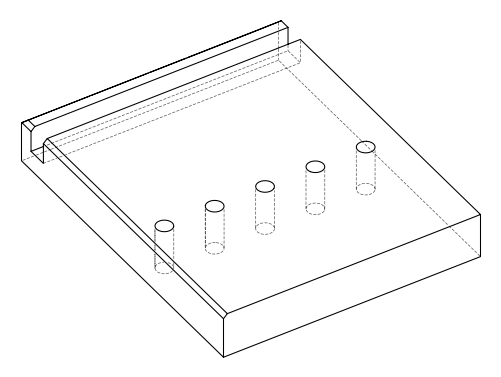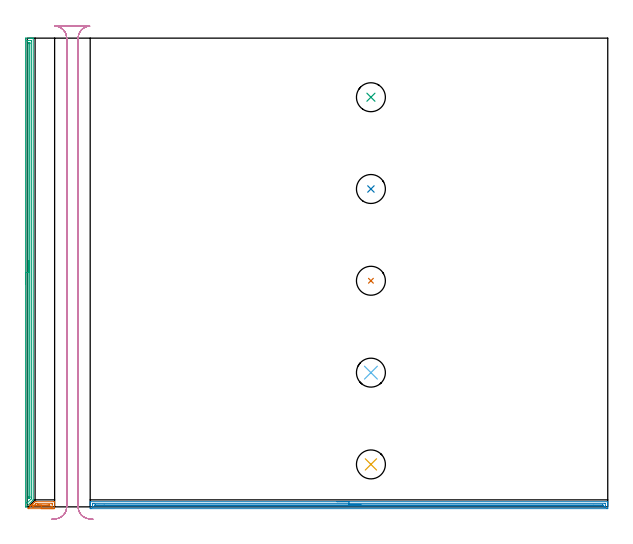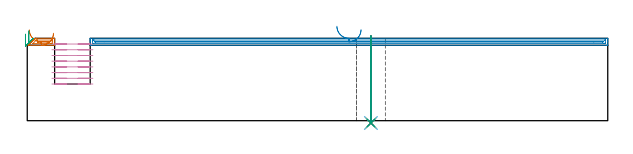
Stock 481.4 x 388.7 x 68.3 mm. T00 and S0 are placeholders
(PLAN: 9 operations, 2 tool changes, 36 min)
(1 AREA_MILL | FG_CHAMFER_SURFACE | UGT0205_001 | 0.6 min | 445 mm3)
(2 AREA_MILL_1 | FG_CHAMFER_SURFACE_1 | UGT0205_001 | 10.45 min | 7281 mm3)
(3 AREA_MILL_2 | FG_CHAMFER_SURFACE_2 | UGT0205_001 | 9.44 min | 8134 mm3)
(4 MILL_RECTANGULAR_SLOT | SLOT_RECTANGULAR | UGT0201_094 | Follow Part, ap 5, ae 75% | 14.08 min | 434461 mm3)
(5 INDEXABLE_INSERT_DRILL_THROUGH_HOLE_FROM_SOLID | STEP1HOLE | NXT0302_019 | 0.29 min | 30853 mm3)
(6 INDEXABLE_INSERT_DRILL_THROUGH_HOLE_FROM_SOLID_1 | STEP1HOLE_1 | NXT0302_019 | 0.29 min | 30852 mm3)
(7 INDEXABLE_INSERT_DRILL_THROUGH_HOLE_FROM_SOLID_2 | STEP1HOLE_2 | NXT0302_019 | 0.29 min | 30860 mm3)
(8 INDEXABLE_INSERT_DRILL_THROUGH_HOLE_FROM_SOLID_3 | STEP1HOLE_3 | NXT0302_019 | 0.29 min | 30863 mm3)
(9 INDEXABLE_INSERT_DRILL_THROUGH_HOLE_FROM_SOLID_4 | STEP1HOLE_4 | NXT0302_019 | 0.29 min | 30857 mm3)
(TOOL UGT0205_001 | Chamfer Mill 20 x 3 x 45 deg. | D20 FL50 Z2)
(TOOL UGT0201_094 | End mill 20 mm | D20 FL38 Z4)
(TOOL NXT0302_019 | Index. Insert Drill 24mm [880-D2400L25-05] | D24 PA176 FL120 Z2)
(OP 1 AREA_MILL)
G17 G21 G94 G90
T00 M6
G54
G17 G0 G90 X21.7 Y-1.5 S1061 M3
G43 Z78.3 H0
Z72.5
G94 G1 X21.662 Z71.628 F250.
X21.548 Z70.764
X21.359 Z69.912
X21.097 Z69.08
X20.763 Z68.274
X20.36 Z67.5
X19.892 Z66.764
X19.36 Z66.072
X18.771 Z65.429
X18.128 Z64.84
X17.436 Z64.308
X16.7 Z63.84
X15.926 Z63.437
X15.12 Z63.103
X14.288 Z62.841
X13.436 Z62.652
X12.572 Z62.538
X11.7 Z62.5
X0.842
X0.77 Y-1.497 Z62.502
X0.718 Y-1.493 Z62.506
X0.84 Y-1.359 Z62.64
X1.278 Y-0.92 Z63.076
X1.595 Y-0.605 Z63.395
X2.148 Y-0.05 Z63.946
X2.508 Y0.308 Z64.308
X3.018 Y0.82 Z64.817
X3.6 Y1.4 Z65.4
X3.777 Y1.578 Z65.576
X3.888 Y1.69 Z65.687
X4.47 Y2.27 Z66.27
X4.657 Y2.458 Z66.456
X4.759 Y2.56 Z66.557
X5.34 Y3.14 Z67.14
X5.978 Y3.778 Z67.777
X6.418 Y4.218 Z68.216
X6.498 Y4.294 Z68.292
X7.298 Y4.3 Z68.3
X22.264
X22.69 Y4.293 Z68.293
X22.7 Y4.013 Z68.013
Y-1.218 Z62.782
X22.69 Y-1.492 Z62.506
X22.557 Y-1.5 Z62.5
X11.7
Y-0.086 Z63.914
X5.28 Y-0.085 Z63.915
X4.794 Y-0.082 Z63.918
X4.657 Y-0.079 Z63.921
X4.596 Y-0.064 Z63.936
X4.623 Y-0.029 Z63.971
X4.629 Y-0.021 Z63.979
X7.108 Y2.458 Z66.458
X7.298 Y2.647 Z66.647
X7.471 Y2.809 Z66.809
X7.561 Y2.88 Z66.88
X8.179 Y2.884 Z66.884
X8.436 Y2.885 Z66.885
X20.647
X20.677 Y2.883 Z66.883
X20.685 Y2.88 Z66.88
X20.69 Y2.852 Z66.852
X20.698 Y2.464 Z66.464
X20.7 Y2.27 Z66.27
Y2.076 Z66.076
Y0.336 Z64.336
X20.698 Y0.142 Z64.142
X20.694 Y0.012 Z64.012
X20.688 Y-0.079 Z63.921
X20.658 Y-0.082 Z63.918
X20.503 Y-0.085 Z63.915
X20.246 Y-0.086 Z63.914
X19.623
X11.7
Y1.328 Z65.328
X9.059 Y1.329 Z65.329
X8.987
X8.842 Y1.331 Z65.331
X8.553 Y1.335 Z65.335
X8.451 Y1.342 Z65.342
X8.465 Y1.358 Z65.358
X8.505 Y1.4 Z65.4
X8.566 Y1.455 Z65.455
X8.77 Y1.464 Z65.464
X8.914 Y1.47 Z65.47
X8.987 Y1.471 Z65.471
X17.862
X18.674 Y1.468 Z65.468
X18.679 Y1.465 Z65.465
X18.693 Y1.449 Z65.449
X18.69 Y1.4 Z65.4
X17.928 Y1.335 Z65.335
X17.862 Y1.332 Z65.332
X17.054 Y1.329 Z65.329
X16.982 Y1.328 Z65.328
X16.174
X11.7
X10.828 Z65.367
X9.964 Z65.48
X9.112 Y1.329 Z65.669
X8.28 Z65.932
X7.474 Z66.265
X6.7 Z66.668
X5.964 Z67.137
X5.272 Z67.668
X4.629 Z68.257
X4.04 Z68.901
X3.509 Z69.593
X3.04 Z70.329
X2.637 Z71.102
X2.303 Z71.908
X2.041 Z72.74
X1.852 Z73.592
X1.738 Z74.457
X1.7 Z75.329
G0 Z78.3
M5
M2
(OP 2 AREA_MILL_1)
G17 G21 G94 G90
T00 M6
G54
G17 G0 G90 X256.8 Y4.3 S1061 M3
G43 Z78.3 H0
G94 G1 X256.838 Z77.428 F250.
X256.952 Z76.563
X257.141 Z75.712
X257.403 Z74.88
X257.737 Z74.074
X258.14 Z73.3
X258.609 Z72.564
X259.14 Z71.872
X259.729 Z71.229
X260.372 Z70.639
X261.064 Z70.108
X261.8 Z69.64
X262.574 Z69.237
X263.38 Z68.903
X264.212 Z68.641
X265.064 Z68.452
X265.928 Z68.338
X266.8 Z68.3
X481.227
X481.39 Y4.297 Z68.288
X481.398 Y4.189 Z68.181
X481.4 Y4.076 Z68.075
Y3.812 Z67.812
Y3.14 Z67.134
Y1.934 Z65.93
Y1.4 Z65.394
Y-0.943 Z63.053
X481.397 Y-1.21 Z62.786
X481.39 Y-1.494 Z62.503
X481.077 Y-1.498 Z62.5
X480.781 Y-1.5
X52.819
X52.523 Y-1.498
X52.21 Y-1.494 Z62.503
X52.2 Y-1.21 Z62.786
Y1.4 Z65.394
Y1.934 Z65.93
Y2.27 Z66.266
Y2.804 Z66.8
Y3.14 Z67.134
Y3.812 Z67.812
Y4.076 Z68.075
X52.202 Y4.189 Z68.181
X52.21 Y4.297 Z68.288
X52.373 Y4.3 Z68.3
X266.8
Y2.886 Z66.886
X478.994 Y2.885 Z66.885
X479.257 Y2.884 Z66.884
X479.351 Y2.881 Z66.881
X479.39 Y2.878 Z66.878
X479.392 Y2.857 Z66.857
X479.398 Y2.746 Z66.746
X479.4 Y1.004 Z65.004
X479.399 Y0.53 Z64.53
X479.397 Y0.138 Z64.138
X479.39 Y0.003 Z64.003
X479.38 Y-0.079 Z63.921
X479.31 Y-0.081 Z63.919
X478.994 Y-0.084 Z63.916
X478.732 Y-0.085 Z63.915
X478.1 Y-0.086 Z63.914
X54.606 Y-0.085 Z63.915
X54.343 Y-0.084 Z63.916
X54.249 Y-0.081 Z63.919
X54.21 Y-0.078 Z63.922
X54.208 Y-0.057 Z63.943
X54.202 Y0.054 Z64.054
X54.2 Y1.795 Z65.795
X54.201 Y2.27 Z66.27
X54.203 Y2.662 Z66.662
X54.21 Y2.797 Z66.797
X54.22 Y2.879 Z66.879
X54.29 Y2.88 Z66.88
X54.606 Y2.884 Z66.884
X54.868 Y2.885 Z66.885
X55.5 Y2.886 Z66.886
X266.8
Y1.471 Z65.471
X477.134
X477.207 Y1.47 Z65.47
X477.28 Y1.466 Z65.466
X477.39 Y1.456 Z65.456
X477.394 Y1.4 Z65.4
X477.393 Y1.354 Z65.354
X477.39 Y1.336 Z65.336
X477.353 Y1.333 Z65.333
X477.279 Y1.329 Z65.329
X469.84 Y1.328 Z65.328
X56.466 Y1.329 Z65.329
X56.393 Y1.33 Z65.33
X56.32 Y1.334 Z65.334
X56.21 Y1.344 Z65.344
X56.206 Y1.4 Z65.4
X56.207 Y1.446 Z65.446
X56.21 Y1.464 Z65.464
X56.247 Y1.467 Z65.467
X56.321 Y1.471 Z65.471
X63.763 Y1.472 Z65.472
X266.8 Y1.471 Z65.471
X267.672 Z65.51
X268.537 Z65.623
X269.388 Z65.812
X270.22 Z66.075
X271.026 Z66.408
X271.8 Z66.811
X272.536 Z67.28
X273.228 Z67.811
X273.871 Z68.4
X274.46 Z69.044
X274.992 Z69.736
X275.46 Z70.471
X275.863 Z71.245
X276.197 Z72.051
X276.459 Z72.883
X276.648 Z73.735
X276.762 Z74.6
X276.8 Z75.471
G0 Z78.3
M5
M2
(OP 3 AREA_MILL_2)
G17 G21 G94 G90
T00 M6
G54
G17 G0 G90 X-1.5 Y184.35 S1061 M3
G43 Z78.3 H0
Z71.8
G94 G1 Y184.388 Z70.928 F250.
Y184.502 Z70.064
Y184.691 Z69.212
Y184.953 Z68.38
Y185.287 Z67.574
Y185.69 Z66.8
Y186.159 Z66.064
Y186.69 Z65.372
Y187.279 Z64.729
Y187.922 Z64.14
Y188.614 Z63.609
Y189.35 Z63.14
Y190.124 Z62.737
Y190.93 Z62.403
Y191.762 Z62.141
Y192.614 Z61.952
Y193.478 Z61.838
Y194.35 Z61.8
Y387.777
X-1.499 Y388.09 Z61.801
X-1.493 Y388.662 Z61.804
X-1.491 Y388.693 Z61.805
X-0.922 Y388.7 Z62.375
X1.75 Z65.044
X2.313 Z65.61
X2.641 Z65.937
X3.204 Z66.5
X3.531 Z66.826
X4.575 Z67.875
X4.953 Y388.692 Z68.245
X4.997 Y388.69 Z68.288
X5. Y388.536 Z68.3
Y5.967
X4.997 Y5.805 Z68.288
X4.928 Y5.726 Z68.225
X-0.625 Y0.174 Z62.672
X-0.785 Y0.015 Z62.511
X-0.805 Y0.001 Z62.49
X-1.104 Y0. Z62.196
X-1.173 Z62.127
X-1.493 Y0.01 Z61.806
X-1.5 Y0.084 Z61.8
Y194.35
X-0.086 Z63.214
Y386.359
X-0.085 Y386.414 Z63.215
X-0.081 Y386.523 Z63.219
X-0.074 Y386.69 Z63.226
X-0.031 Y386.692 Z63.269
X0.466 Y386.699 Z63.766
X2.641 Z65.941
X3.139 Y386.697 Z66.439
X3.531 Y386.69 Z66.831
X3.579 Y386.679 Z66.879
X3.586 Y386.304 Z66.886
Y7.698
X3.579 Y6.86 Z66.879
X3.577 Y6.838 Z66.877
X3.568 Y6.823 Z66.868
X3.557 Y6.808 Z66.857
X3.531 Y6.781 Z66.831
X3.125 Y6.374 Z66.425
X0.004 Y3.254 Z63.304
X-0.008 Y3.242 Z63.292
X-0.031 Y3.221 Z63.269
X-0.069 Y3.191 Z63.231
X-0.08 Y3.184 Z63.22
X-0.082 Y3.199 Z63.218
X-0.084 Y3.234 Z63.216
X-0.085 Y3.289 Z63.215
X-0.086 Y3.344 Z63.214
Y194.35
X1.328 Z64.628
X1.329 Y384.048 Z64.629
X1.33 Y384.518 Z64.63
X1.333 Y384.624 Z64.633
X1.335 Y384.674 Z64.635
X1.34 Y384.69 Z64.64
X1.388 Y384.693 Z64.688
X1.57 Y384.699 Z64.87
X1.75 Y384.7 Z65.05
X1.931 Y384.699 Z65.231
X2.052 Y384.697 Z65.352
X2.148 Y384.691 Z65.448
X2.166 Y384.687 Z65.466
X2.168 Y384.682 Z65.468
X2.17 Y384.659 Z65.47
X2.171 Y384.518 Z65.471
Y8.646
X2.17 Y8.225 Z65.47
X2.167 Y7.988 Z65.467
X2.164 Y7.876 Z65.464
X2.05 Y7.753 Z65.35
X1.901 Y7.601 Z65.201
X1.75 Y7.451 Z65.05
X1.452 Y7.159 Z64.752
X1.355 Y7.066 Z64.655
X1.335 Y7.177 Z64.635
X1.333 Y7.278 Z64.633
X1.33 Y7.753 Z64.63
X1.329 Y8.175 Z64.629
X1.328 Y8.646 Z64.628
Y194.35
Y195.222 Z64.667
Y196.087 Z64.78
Y196.938 Z64.969
Y197.77 Z65.232
Y198.576 Z65.565
Y199.35 Z65.968
Y200.086 Z66.437
Y200.778 Z66.968
Y201.421 Z67.557
Y202.01 Z68.201
Y202.542 Z68.893
Y203.01 Z69.628
Y203.413 Z70.402
Y203.747 Z71.208
Y204.009 Z72.04
Y204.198 Z72.892
Y204.312 Z73.757
Y204.35 Z74.628
G0 Z78.3
M5
M2
(OP 4 MILL_RECTANGULAR_SLOT)
G17 G21 G94 G90
T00 M6
G54
G17 G0 G90 X53.951 Y-10.292 S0 M3
G43 Z78.3 H0
Z63.562
G94 G1 X50.974 Y-9.925 F250.
G2 X42.2 Y0. R10. F500.
G1 Y388.7
G2 X51.753 Y398.69 R10.
G1 Y398.7
X23.147
Y398.69
G2 X32.7 Y388.7 R10.
G1 Y0.
G2 X23.912 Y-9.926 R10.
G1 X20.934 Y-10.29 F250.
G0 X54.417 Y-10.202 Z58.825
G1 X51.426 Y-9.97
G2 X42.2 Y0. R10. F500.
G1 Y388.7
G2 X51.753 Y398.69 R10.
G1 Y398.7
X23.147
Y398.69
G2 X32.7 Y388.7 R10.
G1 Y0.
G2 X23.474 Y-9.97 R10.
G1 X20.483 Y-10.202 F250.
G0 X54.417 Z54.087
G1 X51.426 Y-9.97
G2 X42.2 Y0. R10. F500.
G1 Y388.7
G2 X51.753 Y398.69 R10.
G1 Y398.7
X23.147
Y398.69
G2 X32.7 Y388.7 R10.
G1 Y0.
G2 X23.474 Y-9.97 R10.
G1 X20.483 Y-10.202 F250.
G0 X54.417 Z49.35
G1 X51.426 Y-9.97
G2 X42.2 Y0. R10. F500.
G1 Y388.7
G2 X51.753 Y398.69 R10.
G1 Y398.7
X23.147
Y398.69
G2 X32.7 Y388.7 R10.
G1 Y0.
G2 X23.474 Y-9.97 R10.
G1 X20.483 Y-10.202 F250.
G0 X54.417 Z44.612
G1 X51.426 Y-9.97
G2 X42.2 Y0. R10. F500.
G1 Y388.7
G2 X51.753 Y398.69 R10.
G1 Y398.7
X23.147
Y398.69
G2 X32.7 Y388.7 R10.
G1 Y0.
G2 X23.474 Y-9.97 R10.
G1 X20.483 Y-10.202 F250.
G0 X54.417 Z39.875
G1 X51.426 Y-9.97
G2 X42.2 Y0. R10. F500.
G1 Y388.7
G2 X51.753 Y398.69 R10.
G1 Y398.7
X23.147
Y398.69
G2 X32.7 Y388.7 R10.
G1 Y0.
G2 X23.474 Y-9.97 R10.
G1 X20.483 Y-10.202 F250.
G0 X54.417 Z35.137
G1 X51.426 Y-9.97
G2 X42.2 Y0. R10. F500.
G1 Y388.7
G2 X51.753 Y398.69 R10.
G1 Y398.7
X23.147
Y398.69
G2 X32.7 Y388.7 R10.
G1 Y0.
G2 X23.474 Y-9.97 R10.
G1 X20.483 Y-10.202 F250.
G0 X54.417 Z30.4
G1 X51.426 Y-9.97
G2 X42.2 Y0. R10. F500.
G1 Y388.7
G2 X51.753 Y398.69 R10.
G1 Y398.7
X23.147
Y398.69
G2 X32.7 Y388.7 R10.
G1 Y0.
G2 X23.474 Y-9.97 R10.
G1 X20.483 Y-10.202 F250.
G0 Z78.3
M5
M2
(OP 5 INDEXABLE_INSERT_DRILL_THROUGH_HOLE_FROM_SOLID)
G17 G21 G94 G90
T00 M6
G54
G17 G0 G90 X285. Y35.2 S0 M3
G43 Z78.3 H1
G94 G81 G98 Z-1.919 F250. R70.3
G80
M5
M2
(OP 6 INDEXABLE_INSERT_DRILL_THROUGH_HOLE_FROM_SOLID_1)
G17 G21 G94 G90
T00 M6
G54
G17 G0 G90 X285. Y111.3 S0 M3
G43 Z78.3 H1
G94 G81 G98 Z-1.919 F250. R70.3
G80
M5
M2
(OP 7 INDEXABLE_INSERT_DRILL_THROUGH_HOLE_FROM_SOLID_2)
G17 G21 G94 G90
T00 M6
G54
G17 G0 G90 X285. Y187.5 S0 M3
G43 Z78.3 H1
G94 G81 G98 Z-1.919 F250. R70.3
G80
M5
M2
(OP 8 INDEXABLE_INSERT_DRILL_THROUGH_HOLE_FROM_SOLID_3)
G17 G21 G94 G90
T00 M6
G54
G17 G0 G90 X285. Y263.6 S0 M3
G43 Z78.3 H1
G94 G81 G98 Z-1.919 F250. R70.3
G80
M5
M2
(OP 9 INDEXABLE_INSERT_DRILL_THROUGH_HOLE_FROM_SOLID_4)
G17 G21 G94 G90
T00 M6
G54
G17 G0 G90 X285. Y339.7 S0 M3
G43 Z78.3 H1
G94 G81 G98 Z-1.919 F250. R70.3
G80
M5
M2
